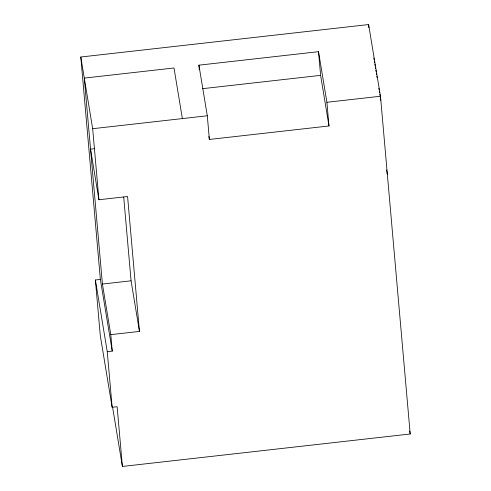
<?xml version="1.0" encoding="UTF-8"?>
<svg xmlns="http://www.w3.org/2000/svg" width="491" height="491" viewBox="0 0 491 491"><rect width="100%" height="100%" fill="white"/><g stroke="black" fill="none" stroke-linecap="round" stroke-linejoin="round"><path stroke-width="0.74" d="M100.373 279.428L95.389 279.993L107.259 351.685L112.243 351.12L100.373 279.428L80.8 57.011L368.606 24.55L380.476 96.242L410.2 433.989L122.394 466.45L112.525 406.83M199.321 69.753L198.916 65.168L318.524 51.678L326.902 102.288L328.988 125.966L209.381 139.456L208.878 136.437M202.525 88.681L320.611 75.362L328.988 125.966M80.8 57.011L92.67 128.703L207.294 115.778L209.381 139.456M326.902 102.288L380.476 96.242M94.315 148.724L90.547 149.147L98.924 199.757L127.58 196.523L139.45 331.413L110.794 334.647L102.416 284.043L84.292 78.1L173.998 67.979L182.376 118.589M102.416 284.043L131.072 280.809L139.45 331.413M95.389 279.993L100.287 335.599L112.151 407.291L117.134 406.726L122.394 466.45M373.835 58.061L374.087 59.577M374.338 61.087L374.59 62.596M374.836 64.106L375.087 65.616M375.339 67.126L375.59 68.636M375.836 70.145L376.088 71.661M376.339 73.171L376.591 74.681M376.836 76.191L377.088 77.701M378.837 88.276L379.089 89.785M379.34 91.295L379.586 92.805M379.838 94.321L380.089 95.831M380.341 97.341L380.838 100.36M386.613 169.966L387.362 174.501M409.697 430.969L410.2 433.989M198.916 65.168L207.294 115.778M368.606 24.55L368.876 27.606M318.524 51.678L320.611 75.362M123.695 196.977L131.072 280.809M92.67 128.703L98.924 199.757M110.794 334.647L112.243 351.12M107.259 351.685L112.151 407.291"/></g></svg>
